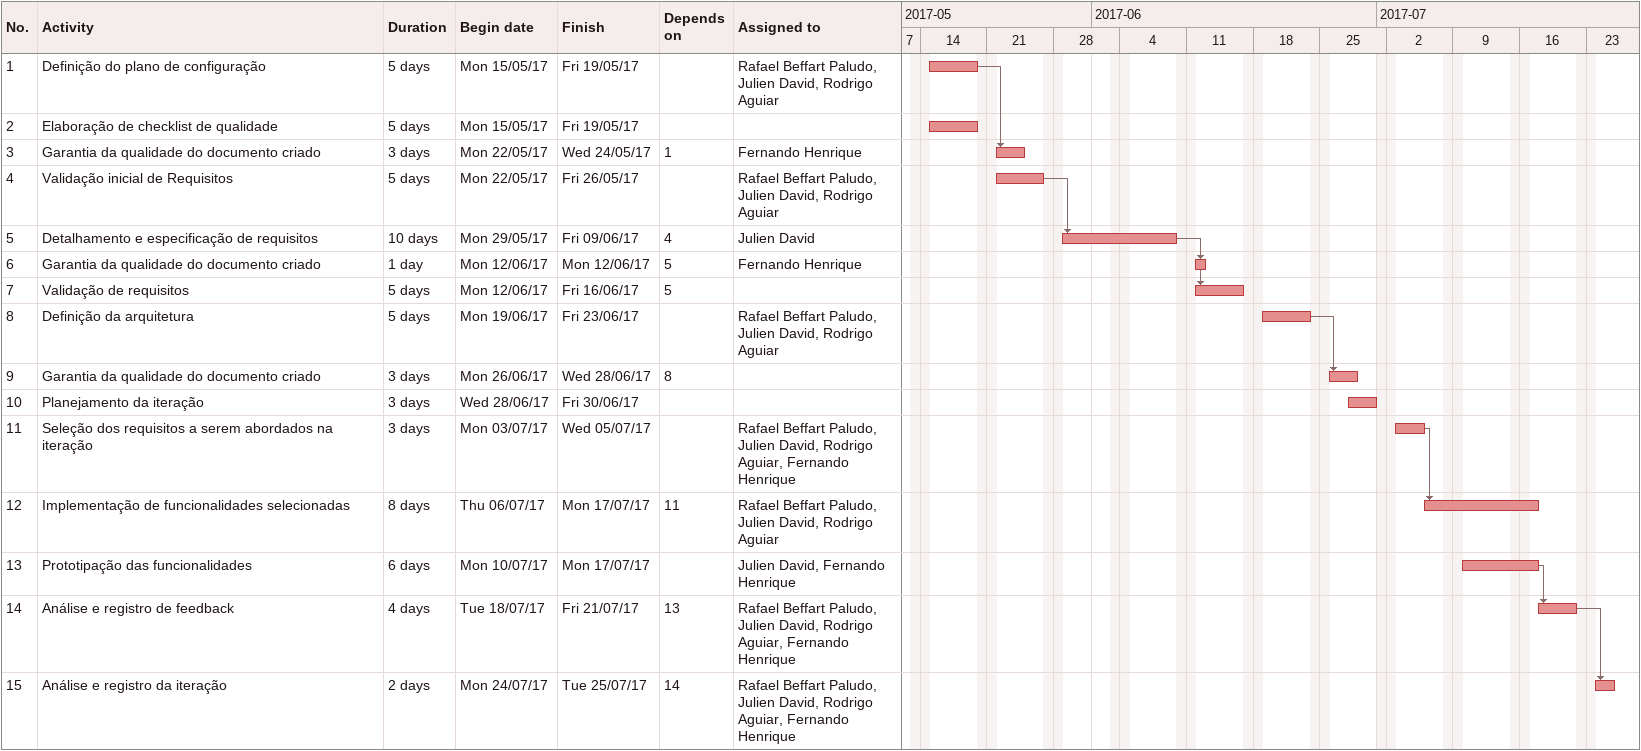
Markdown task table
| ID | Task | Duration | Start | Finish | Predecessors | Resources |
|---|---|---|---|---|---|---|
| 1 | Definição do plano de configuração | 5d | 2017-05-15 | 2017-05-19 |  | Rafael Beffart Paludo, Julien David, Rodrigo Aguiar |
| 2 | Elaboração de checklist de qualidade | 5d | 2017-05-15 | 2017-05-19 |  |  |
| 3 | Garantia da qualidade do documento criado | 3d | 2017-05-22 | 2017-05-24 | 1 | Fernando Henrique |
| 4 | Validação inicial de Requisitos | 5d | 2017-05-22 | 2017-05-26 |  | Rafael Beffart Paludo, Julien David, Rodrigo Aguiar |
| 5 | Detalhamento e especificação de requisitos | 10d | 2017-05-29 | 2017-06-09 | 4 | Julien David |
| 6 | Garantia da qualidade do documento criado | 1d | 2017-06-12 | 2017-06-12 | 5 | Fernando Henrique |
| 7 | Validação de requisitos | 5d | 2017-06-12 | 2017-06-16 | 5 |  |
| 8 | Definição da arquitetura | 5d | 2017-06-19 | 2017-06-23 |  | Rafael Beffart Paludo, Julien David, Rodrigo Aguiar |
| 9 | Garantia da qualidade do documento criado | 3d | 2017-06-26 | 2017-06-28 | 8 |  |
| 10 | Planejamento da iteração | 3d | 2017-06-28 | 2017-06-30 |  |  |
| 11 | Seleção dos requisitos a serem abordados na iteração | 3d | 2017-07-03 | 2017-07-05 |  | Rafael Beffart Paludo, Julien David, Rodrigo Aguiar, Fernando Henrique |
| 12 | Implementação de funcionalidades selecionadas | 8d | 2017-07-06 | 2017-07-17 | 11 | Rafael Beffart Paludo, Julien David, Rodrigo Aguiar |
| 13 | Prototipação das funcionalidades | 6d | 2017-07-10 | 2017-07-17 |  | Julien David, Fernando Henrique |
| 14 | Análise e registro de feedback | 4d | 2017-07-18 | 2017-07-21 | 13 | Rafael Beffart Paludo, Julien David, Rodrigo Aguiar, Fernando Henrique |
| 15 | Análise e registro da iteração | 2d | 2017-07-24 | 2017-07-25 | 14 | Rafael Beffart Paludo, Julien David, Rodrigo Aguiar, Fernando Henrique |
